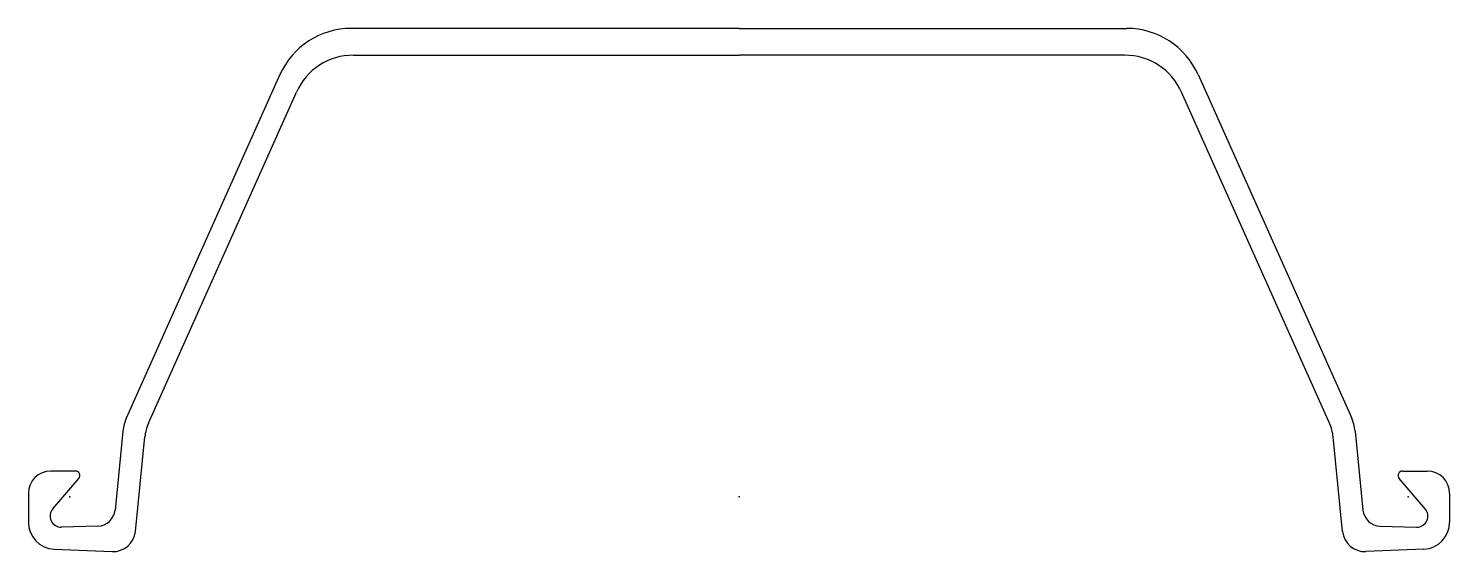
# Model space of a CAD drawing. Extents: x -18 to 618, y -25 to 210.
import ezdxf

# ---------------------------------------------------------------- set-up
doc = ezdxf.new("R2010")
doc.units = 0
doc.header["$MEASUREMENT"] = 0
doc.layers.get('0').update_dxf_attribs({"color": 5, "linetype": 'CONTINUOUS'})

msp = doc.modelspace()

# ---------------------------------------------------------------- linework, layer by layer
at = {"linetype": 'Continuous'}
for p, q in [((300, 210), (126.19344, 210)), ((300, 210), (473.80655, 210)), ((127.1635, 198), (300, 198)), ((472.83652, 198), (300, 198)), ((94.23989, 189.28183), (25.52957, 35.55235)), ((505.7601, 189.28183), (574.47046, 35.55235)), ((35.31661, 32.94921), (101.59563, 181.41423)), ((564.68341, 32.94921), (498.40436, 181.41423)), ((23.88808, 29.38224), (20.34964, -5.98664)), ((29.43974, -15.60256), (33.67863, 26.78627)), ((570.56024, -15.60256), (566.32135, 26.78627)), ((576.11194, 29.38224), (579.65033, -5.98664)), ((2.63305, 11.5), (-8.5, 11.5)), ((-7.582, -5.40186), (4.14736, 8.19353)), ((607.58197, -5.40186), (595.85266, 8.19353)), ((597.36694, 11.5), (608.5, 11.5)), ((-18.5, 1.5), (-18.5, -11.49978)), ((618.5, 1.5), (618.5, -11.49978)), ((12.62478, -13.1868), (-3.64909, -13.66586)), ((587.37524, -13.1868), (603.64911, -13.66586)), ((-7.01018, -23.48893), (19.06423, -24.59848)), ((607.01019, -23.48893), (580.93579, -24.59848))]:
    msp.add_line(p, q, dxfattribs=at)
for centre, radius, start, end in [((126.19344, 175), 35, 90, 155.91746), ((473.80655, 175), 35, 24.08254, 90), ((127.1635, 170), 28, 90, 155.94264), ((472.83652, 170), 28, 24.05738, 90), ((43.78874, 27.3913), 20, 155.91746, 174.28692), ((53.57937, 24.7962), 20, 155.94265, 174.28941), ((546.42065, 24.7962), 20, 5.71061, 24.05735), ((556.21124, 27.3913), 20, 5.71307, 24.08249), ((-8.5, 1.5), 10, 90, 180), ((2.63305, 9.5), 2, 319.21419, 90), ((597.36694, 9.5), 2, 90, 220.7864), ((608.5, 1.5), 10, 0, 90), ((-3.79621, -8.66803), 5, 139.21418, 271.68614), ((12.38938, -5.19027), 8, 271.68615, 354.28692), ((587.6106, -5.19027), 8, 185.71308, 268.31418), ((603.7962, -8.66803), 5, 268.31418, 40.78595), ((-6.5, -11.49978), 12, 180, 267.56335), ((606.5, -11.49978), 12, 272.43673, 0), ((19.48937, -14.60752), 10, 267.56336, 354.28941), ((580.51062, -14.60752), 10, 185.71059, 272.43678)]:
    msp.add_arc(centre, radius, start, end, dxfattribs=at)
for p in [(0, 0), (300, 0), (600, 0)]:
    msp.add_point(p, dxfattribs=at)

doc.saveas('drawing.dxf')
